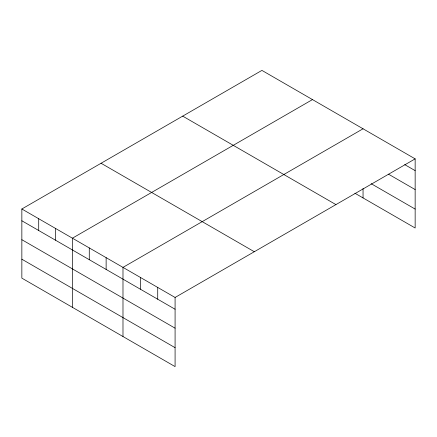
<?xml version="1.0" encoding="UTF-8"?>
<svg xmlns="http://www.w3.org/2000/svg" width="437" height="437" viewBox="0 0 437 437"><rect width="100%" height="100%" fill="white"/><g stroke="black" fill="none" stroke-linecap="round" stroke-linejoin="round"><path stroke-width="0.66" d="M354.915 193.23L415.15 228.005L415.15 158.866L261.916 70.395L21.85 208.995L21.85 278.134L175.084 366.605L175.084 297.46L21.85 208.995M312.482 99.587L72.416 238.187L72.416 307.331M363.049 128.784L122.988 267.384L122.988 336.528M175.084 297.46L415.15 158.866M404.728 164.623L415.15 170.638M388.52 174.199L415.15 189.571M371.155 183.677L415.15 209.077M182.693 116.133L335.927 204.603M101.073 163.258L254.307 251.723M21.85 220.772L175.084 309.238M21.85 239.7L175.084 328.171M21.85 259.207L175.084 347.677M363.049 188.462L363.049 197.928M157.719 287.437L157.719 299.214M140.353 277.408L140.353 289.185M106.131 257.65L106.131 269.427M89.274 247.921L89.274 259.698M55.565 228.458L55.565 240.235M38.707 218.724L38.707 230.501"/></g></svg>
